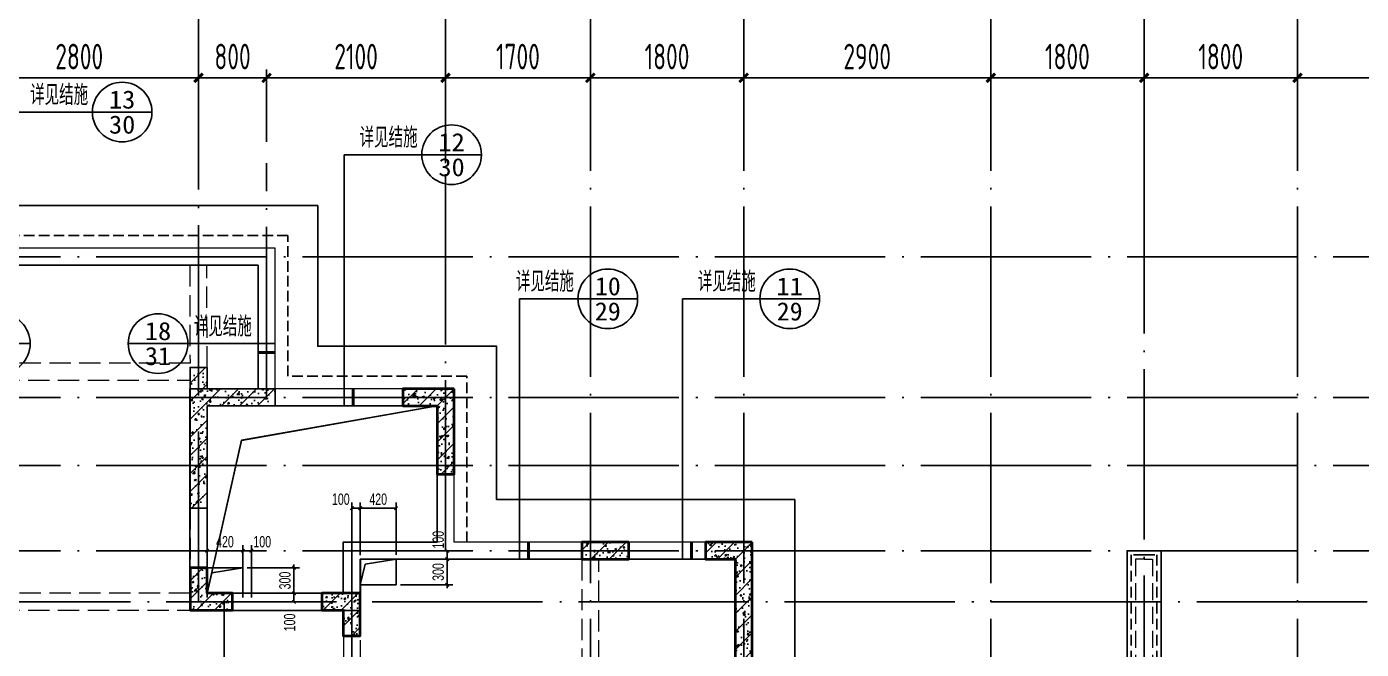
# Model space of a CAD drawing. Extents: x -1712635 to -854203, y -534641 to -21985.
# Drawn here: x -1237430 to -1221763, y -493595 to -486288 of the extents above; entities that cross this region are included whole.
import ezdxf
from ezdxf.enums import TextEntityAlignment as Align

# ---------------------------------------------------------------- set-up
doc = ezdxf.new("R2010")
doc.units = 0
doc.header["$LTSCALE"] = 1000
for name, pattern in [('#P_--_20B1_001_t3$0$DASH', [0.35, 0.25, -0.1]), ('__DASH', [0.35, 0.25, -0.1]), ('DASH', [0.35, 0.25, -0.1]), ('DOTE', [2.42, 2, -0.2, 0.02, -0.2]), ('HIDDEN', [0.375, 0.25, -0.125])]:
    doc.linetypes.add(name, pattern=pattern)
doc.layers.get('0').update_dxf_attribs({"linetype": 'CONTINUOUS'})
doc.layers.get('Defpoints').update_dxf_attribs({"linetype": 'CONTINUOUS'})
for name, color, linetype in [('A-AXIS', 1, 'CONTINUOUS'), ('A-DOTE', 10, 'DOTE'), ('DIM_IDEN', 67, 'CONTINUOUS'), ('PUB_TEXT', 2, 'CONTINUOUS'), ('ROOF', 183, 'CONTINUOUS'), ('S-D洞口', 4, 'CONTINUOUS'), ('S-D洞口标注', 3, 'CONTINUOUS'), ('S-L主梁线', 4, 'DASH'), ('S-Q墙填充', 252, 'CONTINUOUS'), ('S-Q墙实线', 6, 'CONTINUOUS'), ('S-Y一般标注', 3, 'CONTINUOUS'), ('S-Z柱填充', 252, 'CONTINUOUS'), ('S-Z柱实线', 6, 'CONTINUOUS'), ('看线', 251, 'CONTINUOUS')]:
    doc.layers.add(name, color=color, linetype=linetype)
doc.layers.add('平面-看线', color=45, linetype='CONTINUOUS', lineweight=15)
doc.styles.add('_TCH_AXIS', font='COMPLEX', dxfattribs={"bigfont": 'GBCBIG'})
doc.styles.add('_TCH_LABEL', font='simhei.ttf')
doc.styles.add('TSSD_DIMENSION', font='Tssdeng.shx', dxfattribs={"width": 0.7, "bigfont": 'tssdchn.shx'})
doc.styles.add('结构文字', font='zstxt.shx', dxfattribs={"width": 0.7, "bigfont": 'zshz.shx'})
doc.dimstyles.new('STRUCK30', dxfattribs={"dimscale": 0.33333, "dimtxt": 400, "dimasz": 121, "dimexe": 200, "dimexo": 150, "dimgap": 115, "dimtad": 1, "dimdec": 0, "dimdsep": 46, "dimtxsty": '结构文字', "dimblk": 'ARCHTICK', "dimcen": 400, "dimclrd": 3, "dimclre": 3, "dimclrt": 7, "dimadec": 0, "dimazin": 0, "dimtfac": 1, "dimtdec": 0, "dimtix": 1, "dimtmove": 2, "dimatfit": 3, "dimldrblk": '_DIMX', "dimfxl": 0, "dimtolj": 1, "dimtzin": 0, "dimarcsym": 0})
doc.dimstyles.new('TSSD_100_100', dxfattribs={"dimtxt": 300, "dimasz": 100, "dimexe": 100, "dimexo": 250, "dimgap": 100, "dimtad": 1, "dimdec": 0, "dimzin": 0, "dimdsep": 46, "dimtxsty": 'TSSD_DIMENSION', "dimblk": 'ARCHTICK', "dimcen": 0, "dimdle": 100, "dimclrt": 7, "dimadec": 0, "dimazin": 0, "dimtfac": 1, "dimtdec": 0, "dimtix": 1, "dimtmove": 2, "dimatfit": 3, "dimldrblk": 'ARCHTICK', "dimfxl": 0, "dimtolj": 1, "dimtzin": 0, "dimarcsym": 0})
pattern_1 = [(50, (79242.38, 113232.59), (215.17805, -18.82564), [22.5, -247.5]), (355, (79242.38, 113232.6), (-41.6254, 225.6576), [18, -198]), (100.4514, (79260.31, 113231.02), (173.5528, 206.8319), [19.1221, -210.3426]), (46.1842, (79242.38, 113292.6), (320.1723, -49.6557), [33.75, -371.25]), (96.6356, (79269.06, 113288.45), (280.3988, 292.2354), [28.683, -315.514]), (351.1842, (79242.38, 113292.6), (280.3986, 292.2356), [27, -297]), (21, (79272.38, 113277.59), (179.0721, -120.78567), [22.5, -247.5]), (326, (79272.38, 113277.6), (72.9946, 217.545), [18, -198]), (71.4514, (79287.3, 113267.52), (252.0668, 96.75915), [19.1221, -210.3426]), (37.5, (79242.38, 113232.59), (3.64796, 99.86816), [0, -195.6, 0, -201, 0, -198.75]), (7.5, (79242.38, 113232.59), (78.92086, 118.32351), [0, -114.6, 0, -191.1, 0, -75.75]), (327.5, (79175.48, 113232.59), (160.14673, -6.76646), [0, -75, 0, -234, 0, -310.5]), (317.5, (79145.48, 113232.59), (174.95585, 30.0315), [0, -97.5, 0, -155.4, 0, -220.5]), (45, (79242.38, 113232.59), (-106.066, 106.066), [])]

# ---------------------------------------------------------------- blocks, each defined once
blk = doc.blocks.new('_ArchTick')
at = {"color": 0, "const_width": 0.35}
blk.add_lwpolyline([(-0.5, -0.5), (0.5, 0.5)], dxfattribs=at)
blk = doc.blocks.new('*D122')
at = {"layer": 'Defpoints', "color": 0}
for p in [(18500, 19250), (15700, 18250), (18500, 18250)]:
    blk.add_point(p, dxfattribs=at)
at = {"layer": 'S-Y一般标注', "color": 0, "lineweight": -2}
for p, q in [((15700, 18500), (15700, 19350)), ((18500, 18500), (18500, 19350)), ((15600, 19250), (18600, 19250))]:
    blk.add_line(p, q, dxfattribs=at)
at = {"layer": 'S-Y一般标注', "color": 0, "lineweight": -2, "xscale": 100, "yscale": 100, "zscale": 100, "rotation": 180}
blk.add_blockref('_ArchTick', (15700, 19250), dxfattribs=at)
at = {"layer": 'S-Y一般标注', "color": 0, "lineweight": -2, "xscale": 100, "yscale": 100, "zscale": 100}
blk.add_blockref('_ArchTick', (18500, 19250), dxfattribs=at)
at = {"layer": 'S-Y一般标注', "color": 7, "insert": (17100, 19500), "char_height": 300, "attachment_point": 5, "style": 'TSSD_DIMENSION'}
blk.add_mtext('\\A1;2800', dxfattribs=at)
blk = doc.blocks.new('*D123')
at = {"layer": 'Defpoints', "color": 0}
for p in [(19300, 19250), (18500, 18250), (19300, 18250)]:
    blk.add_point(p, dxfattribs=at)
at = {"layer": 'S-Y一般标注', "color": 0, "lineweight": -2}
for p, q in [((18500, 18500), (18500, 19350)), ((19300, 18500), (19300, 19350)), ((18400, 19250), (19400, 19250))]:
    blk.add_line(p, q, dxfattribs=at)
at = {"layer": 'S-Y一般标注', "color": 0, "lineweight": -2, "xscale": 100, "yscale": 100, "zscale": 100, "rotation": 180}
blk.add_blockref('_ArchTick', (18500, 19250), dxfattribs=at)
at = {"layer": 'S-Y一般标注', "color": 0, "lineweight": -2, "xscale": 100, "yscale": 100, "zscale": 100}
blk.add_blockref('_ArchTick', (19300, 19250), dxfattribs=at)
at = {"layer": 'S-Y一般标注', "color": 7, "insert": (18900, 19500), "char_height": 300, "attachment_point": 5, "style": 'TSSD_DIMENSION'}
blk.add_mtext('\\A1;800', dxfattribs=at)
blk = doc.blocks.new('*D124')
at = {"layer": 'Defpoints', "color": 0}
for p in [(23100, 19250), (21400, 18250), (23100, 18250)]:
    blk.add_point(p, dxfattribs=at)
at = {"layer": 'S-Y一般标注', "color": 0, "lineweight": -2}
for p, q in [((21400, 18500), (21400, 19350)), ((23100, 18500), (23100, 19350)), ((21300, 19250), (23200, 19250))]:
    blk.add_line(p, q, dxfattribs=at)
at = {"layer": 'S-Y一般标注', "color": 0, "lineweight": -2, "xscale": 100, "yscale": 100, "zscale": 100, "rotation": 180}
blk.add_blockref('_ArchTick', (21400, 19250), dxfattribs=at)
at = {"layer": 'S-Y一般标注', "color": 0, "lineweight": -2, "xscale": 100, "yscale": 100, "zscale": 100}
blk.add_blockref('_ArchTick', (23100, 19250), dxfattribs=at)
at = {"layer": 'S-Y一般标注', "color": 7, "insert": (22250, 19500), "char_height": 300, "attachment_point": 5, "style": 'TSSD_DIMENSION'}
blk.add_mtext('\\A1;1700', dxfattribs=at)
blk = doc.blocks.new('*D125')
at = {"layer": 'Defpoints', "color": 0}
for p in [(24900, 19250), (23100, 18250), (24900, 18250)]:
    blk.add_point(p, dxfattribs=at)
at = {"layer": 'S-Y一般标注', "color": 0, "lineweight": -2}
for p, q in [((23100, 18500), (23100, 19350)), ((24900, 18500), (24900, 19350)), ((23000, 19250), (25000, 19250))]:
    blk.add_line(p, q, dxfattribs=at)
at = {"layer": 'S-Y一般标注', "color": 0, "lineweight": -2, "xscale": 100, "yscale": 100, "zscale": 100, "rotation": 180}
blk.add_blockref('_ArchTick', (23100, 19250), dxfattribs=at)
at = {"layer": 'S-Y一般标注', "color": 0, "lineweight": -2, "xscale": 100, "yscale": 100, "zscale": 100}
blk.add_blockref('_ArchTick', (24900, 19250), dxfattribs=at)
at = {"layer": 'S-Y一般标注', "color": 7, "insert": (24000, 19500), "char_height": 300, "attachment_point": 5, "style": 'TSSD_DIMENSION'}
blk.add_mtext('\\A1;1800', dxfattribs=at)
blk = doc.blocks.new('*D126')
at = {"layer": 'Defpoints', "color": 0}
for p in [(27800, 19250), (24900, 18250), (27800, 18250)]:
    blk.add_point(p, dxfattribs=at)
at = {"layer": 'S-Y一般标注', "color": 0, "lineweight": -2}
for p, q in [((24900, 18500), (24900, 19350)), ((27800, 18500), (27800, 19350)), ((24800, 19250), (27900, 19250))]:
    blk.add_line(p, q, dxfattribs=at)
at = {"layer": 'S-Y一般标注', "color": 0, "lineweight": -2, "xscale": 100, "yscale": 100, "zscale": 100, "rotation": 180}
blk.add_blockref('_ArchTick', (24900, 19250), dxfattribs=at)
at = {"layer": 'S-Y一般标注', "color": 0, "lineweight": -2, "xscale": 100, "yscale": 100, "zscale": 100}
blk.add_blockref('_ArchTick', (27800, 19250), dxfattribs=at)
at = {"layer": 'S-Y一般标注', "color": 7, "insert": (26350, 19500), "char_height": 300, "attachment_point": 5, "style": 'TSSD_DIMENSION'}
blk.add_mtext('\\A1;2900', dxfattribs=at)
blk = doc.blocks.new('*D127')
at = {"layer": 'Defpoints', "color": 0}
for p in [(29600, 19250), (27800, 18250), (29600, 18250)]:
    blk.add_point(p, dxfattribs=at)
at = {"layer": 'S-Y一般标注', "color": 0, "lineweight": -2}
for p, q in [((27800, 18500), (27800, 19350)), ((29600, 18500), (29600, 19350)), ((27700, 19250), (29700, 19250))]:
    blk.add_line(p, q, dxfattribs=at)
at = {"layer": 'S-Y一般标注', "color": 0, "lineweight": -2, "xscale": 100, "yscale": 100, "zscale": 100, "rotation": 180}
blk.add_blockref('_ArchTick', (27800, 19250), dxfattribs=at)
at = {"layer": 'S-Y一般标注', "color": 0, "lineweight": -2, "xscale": 100, "yscale": 100, "zscale": 100}
blk.add_blockref('_ArchTick', (29600, 19250), dxfattribs=at)
at = {"layer": 'S-Y一般标注', "color": 7, "insert": (28700, 19500), "char_height": 300, "attachment_point": 5, "style": 'TSSD_DIMENSION'}
blk.add_mtext('\\A1;1800', dxfattribs=at)
blk = doc.blocks.new('*D128')
at = {"layer": 'Defpoints', "color": 0}
for p in [(31400, 19250), (29600, 18250), (31400, 18250)]:
    blk.add_point(p, dxfattribs=at)
at = {"layer": 'S-Y一般标注', "color": 0, "lineweight": -2}
for p, q in [((29600, 18500), (29600, 19350)), ((31400, 18500), (31400, 19350)), ((29500, 19250), (31500, 19250))]:
    blk.add_line(p, q, dxfattribs=at)
at = {"layer": 'S-Y一般标注', "color": 0, "lineweight": -2, "xscale": 100, "yscale": 100, "zscale": 100, "rotation": 180}
blk.add_blockref('_ArchTick', (29600, 19250), dxfattribs=at)
at = {"layer": 'S-Y一般标注', "color": 0, "lineweight": -2, "xscale": 100, "yscale": 100, "zscale": 100}
blk.add_blockref('_ArchTick', (31400, 19250), dxfattribs=at)
at = {"layer": 'S-Y一般标注', "color": 7, "insert": (30500, 19500), "char_height": 300, "attachment_point": 5, "style": 'TSSD_DIMENSION'}
blk.add_mtext('\\A1;1800', dxfattribs=at)
blk = doc.blocks.new('*D129')
at = {"layer": 'Defpoints', "color": 0}
for p in [(34300, 19250), (31400, 18250), (34300, 18250)]:
    blk.add_point(p, dxfattribs=at)
at = {"layer": 'S-Y一般标注', "color": 0, "lineweight": -2}
for p, q in [((31400, 18500), (31400, 19350)), ((34300, 18500), (34300, 19350)), ((31300, 19250), (34400, 19250))]:
    blk.add_line(p, q, dxfattribs=at)
at = {"layer": 'S-Y一般标注', "color": 0, "lineweight": -2, "xscale": 100, "yscale": 100, "zscale": 100, "rotation": 180}
blk.add_blockref('_ArchTick', (31400, 19250), dxfattribs=at)
at = {"layer": 'S-Y一般标注', "color": 0, "lineweight": -2, "xscale": 100, "yscale": 100, "zscale": 100}
blk.add_blockref('_ArchTick', (34300, 19250), dxfattribs=at)
at = {"layer": 'S-Y一般标注', "color": 7, "insert": (32850, 19500), "char_height": 300, "attachment_point": 5, "style": 'TSSD_DIMENSION'}
blk.add_mtext('\\A1;2900', dxfattribs=at)
blk = doc.blocks.new('*D151')
at = {"layer": 'Defpoints', "color": 0}
for p in [(21400, 19250), (19300, 18250), (21400, 18250)]:
    blk.add_point(p, dxfattribs=at)
at = {"layer": 'S-Y一般标注', "color": 0, "lineweight": -2}
for p, q in [((19300, 18500), (19300, 19350)), ((21400, 18500), (21400, 19350)), ((19200, 19250), (21500, 19250))]:
    blk.add_line(p, q, dxfattribs=at)
at = {"layer": 'S-Y一般标注', "color": 0, "lineweight": -2, "xscale": 100, "yscale": 100, "zscale": 100, "rotation": 180}
blk.add_blockref('_ArchTick', (19300, 19250), dxfattribs=at)
at = {"layer": 'S-Y一般标注', "color": 0, "lineweight": -2, "xscale": 100, "yscale": 100, "zscale": 100}
blk.add_blockref('_ArchTick', (21400, 19250), dxfattribs=at)
at = {"layer": 'S-Y一般标注', "color": 7, "insert": (20350, 19500), "char_height": 300, "attachment_point": 5, "style": 'TSSD_DIMENSION'}
blk.add_mtext('\\A1;2100', dxfattribs=at)
blk = doc.blocks.new('20210731.05472099')
at = {"layer": 'ROOF', "ltscale": 0.8}
for points in [[(21200, 3000), (21200, 8000), (19350, 8000), (19350, 10800), (15850, 10800), (15850, 12600), (13750, 12600), (13750, 14250), (8150, 14250), (8150, 12600), (6050, 12600), (6050, 10800), (2550, 10800), (2550, 8500), (1850, 8500)], [(8850, 12100), (8850, 13550), (13050, 13550), (13050, 12100), (12250, 12100), (12250, 9500), (14250, 9500), (14250, 10100), (18650, 10100), (18650, 7300), (20500, 7300), (20500, 3000), (14050, 3000), (14050, 1200), (7850, 1200), (7850, 3000), (2050, 3000), (2050, 7300), (3250, 7300), (3250, 10100), (4850, 10100), (4850, 7300), (9600, 7300)]]:
    blk.add_lwpolyline(points, dxfattribs=at)
blk.add_lwpolyline([(15150, 10300), (15150, 11900), (12450, 11900), (12450, 9701), (14050, 9701), (14050, 10300)], close=True, dxfattribs=at)
at = {"layer": '平面-看线', "linetype": 'DASH', "ltscale": 0.8}
for points in [[(20900, 3000), (20700, 3000), (20700, 7500), (18850, 7500), (18850, 10300), (15350, 10300), (15350, 12100), (13250, 12100), (13250, 13750), (8650, 13750), (8650, 12100), (6550, 12100), (6550, 10300), (3050, 10300), (3050, 8400)], [(23450, 10100), (23350, 10100), (23350, 3000)], [(23450, 10100), (23550, 10100), (23550, 3000)]]:
    blk.add_lwpolyline(points, dxfattribs=at)
at = {"layer": '看线', "color": 202, "linetype": '#P_--_20B1_001_t3$0$DASH', "ltscale": 0.5}
blk.add_lwpolyline([(15500, 10300), (15500, 12250), (13400, 12250), (13400, 13900), (8500, 13900), (8500, 12250), (6400, 12250), (6400, 10300)], dxfattribs=at)
at = {"layer": '看线', "color": 201}
for points in [[(23450, 10200), (23250, 10200), (23250, 3000)], [(23450, 10200), (23650, 10200), (23650, 3000)]]:
    blk.add_lwpolyline(points, dxfattribs=at)
at = {"layer": '看线', "color": 201, "linetype": 'HIDDEN', "ltscale": 0.5}
for points in [[(23450, 10150), (23300, 10150), (23300, 3000)], [(23450, 10150), (23600, 10150), (23600, 3000)]]:
    blk.add_lwpolyline(points, dxfattribs=at)
blk = doc.blocks.new('20210807.15294921')
at = {"layer": 'S-Q墙填充'}
h = blk.add_hatch(dxfattribs=at)
h.set_pattern_fill('ARMORED', color=252, scale=30, style=0)
h.set_pattern_definition([(50, (73980.54, 281268.66), (215.17805, -18.82564), [22.5, -247.5]), (355, (73980.54, 281268.66), (-41.6254, 225.65764), [18, -198]), (100.4514, (73998.48, 281267.1), (173.55281, 206.83186), [19.12206, -210.34263]), (46.1842, (73980.54, 281328.66), (320.1723, -49.6557), [33.75, -371.25]), (96.6356, (74007.23, 281324.53), (280.3988, 292.23536), [28.6831, -315.5139]), (351.1842, (73980.54, 281328.66), (280.3986, 292.2356), [27, -297]), (21, (74010.54, 281313.66), (179.07212, -120.78567), [22.5, -247.5]), (326, (74010.54, 281313.66), (72.9946, 217.54501), [18, -198]), (71.4514, (74025.47, 281303.6), (252.06679, 96.75915), [19.12206, -210.34263]), (37.5, (73980.544, 281268.66), (3.647957, 99.868156), [0, -195.6, 0, -201, 0, -198.75]), (7.5, (73980.54, 281268.66), (78.92086, 118.323514), [0, -114.6, 0, -191.1, 0, -75.75]), (327.5, (73913.644, 281268.66), (160.14673, -6.766462), [0, -75, 0, -234, 0, -310.5]), (317.5, (73883.64, 281268.66), (174.95585, 30.031495), [0, -97.5, 0, -155.4, 0, -220.5]), (45, (73980.54, 281268.66), (-106.06602, 106.06602), [])])
h.paths.add_polyline_path([(72116, 67840), (72116, 66540), (72316, 66540), (72316, 67740), (73115, 67740), (73115, 67940), (72316, 67940), (72316, 68190), (72116, 68190)])
h = blk.add_hatch(dxfattribs=at)
h.set_pattern_fill('ARMORED', color=252, scale=30, style=0)
h.set_pattern_definition(pattern_1)
h.paths.add_polyline_path([(75216, 67940), (74616, 67940), (74616, 67740), (75016, 67740), (75016, 66940), (75216, 66940)])
h = blk.add_hatch(dxfattribs=at)
h.set_pattern_fill('ARMORED', color=252, scale=30, style=0)
h.set_pattern_definition(pattern_1)
h.paths.add_polyline_path([(78716, 66140), (78166, 66140), (78166, 65940), (78516, 65940), (78516, 63140), (78716, 63140)])
at = {"layer": 'S-Z柱填充'}
h = blk.add_hatch(dxfattribs=at)
h.set_pattern_fill('ARMORED', color=252, scale=30, style=0)
h.set_pattern_definition(pattern_1)
h.paths.add_polyline_path([(77266, 66140), (76716, 66140), (76716, 65940), (77266, 65940)])
h = blk.add_hatch(dxfattribs=at)
h.set_pattern_fill('ARMORED', color=252, scale=30, style=0)
h.set_pattern_definition(pattern_1)
h.paths.add_polyline_path([(72316, 65840), (72116, 65840), (72116, 65340), (72616, 65340), (72616, 65540), (72316, 65540)])
h = blk.add_hatch(dxfattribs=at)
h.set_pattern_fill('ARMORED', color=252, scale=30, style=0)
h.set_pattern_definition(pattern_1)
h.paths.add_polyline_path([(74115, 65540), (73665, 65540), (73665, 65340), (73915, 65340), (73915, 65040), (74115, 65040)])
at = {"layer": 'S-D洞口', "color": 5}
blk.add_lwpolyline([(75016, 67740), (72316, 67740), (72316, 65540), (72720, 67335), (75016, 67740), (75016, 66140), (73915, 66140), (73915, 65540), (72316, 65540)], dxfattribs=at)
at = {"layer": 'S-L主梁线', "linetype": 'ByBlock', "lineweight": 18}
for p, q in [((72215, 69590), (69416, 69590)), ((73116, 69590), (72215, 69590)), ((73115, 67940), (73116, 69590)), ((74616, 67940), (73115, 67940)), ((75016, 66940), (75016, 66140)), ((75216, 66140), (75216, 66940)), ((72316, 65840), (72316, 66540)), ((73915, 66140), (73915, 65540)), ((75016, 66140), (73915, 66140)), ((76716, 66140), (75216, 66140)), ((78166, 66140), (77266, 66140)), ((73665, 65540), (72616, 65540))]:
    blk.add_line(p, q, dxfattribs=at)
at = {"layer": 'S-L主梁线', "linetype": '__DASH', "lineweight": 18}
for p, q in [((69516, 69390), (72115, 69390)), ((72115, 69390), (72116, 68240)), ((72315, 69390), (72916, 69390)), ((72316, 68190), (72315, 69390)), ((72916, 69390), (72915, 67940)), ((72116, 68240), (69516, 68240)), ((72316, 68140), (72316, 68190)), ((69516, 68040), (72116, 68040)), ((73115, 67740), (74616, 67740)), ((72116, 66540), (72116, 65840)), ((74115, 65540), (74115, 65940)), ((74115, 65940), (75116, 65940)), ((75116, 65940), (76716, 65940)), ((76716, 65940), (76716, 63340)), ((76916, 63340), (76916, 65940)), ((77266, 65940), (78166, 65940)), ((72116, 65540), (69516, 65540)), ((69516, 65340), (72116, 65340)), ((72616, 65340), (73665, 65340)), ((73916, 65041), (73916, 63240)), ((74116, 63340), (74116, 65041))]:
    blk.add_line(p, q, dxfattribs=at)
at = {"layer": 'S-Q墙实线'}
blk.add_lwpolyline([(72116, 67840), (72116, 66540), (72316, 66540), (72316, 67740), (73115, 67740), (73115, 67940), (72316, 67940), (72316, 68190), (72116, 68190)], close=True, dxfattribs=at)
at = {"layer": 'S-Q墙实线', "lineweight": 35}
for points in [[(75216, 67940), (74616, 67940), (74616, 67740), (75016, 67740), (75016, 66940), (75216, 66940)], [(78716, 66140), (78166, 66140), (78166, 65940), (78516, 65940), (78516, 63140), (78716, 63140)]]:
    blk.add_lwpolyline(points, close=True, dxfattribs=at)
at = {"layer": 'S-Z柱实线', "lineweight": 35}
for points in [[(77266, 66140), (76716, 66140), (76716, 65940), (77266, 65940)], [(72316, 65840), (72116, 65840), (72116, 65340), (72616, 65340), (72616, 65540), (72316, 65540)], [(74115, 65540), (73665, 65540), (73665, 65340), (73915, 65340), (73915, 65040), (74115, 65040)]]:
    blk.add_lwpolyline(points, close=True, dxfattribs=at)
blk = doc.blocks.new('*D1508')
at = {"layer": 'Defpoints', "color": 0}
for p in [(-1234893, -492638), (-1234293, -492638), (-1234893, -492938)]:
    blk.add_point(p, dxfattribs=at)
at = {"layer": 'S-D洞口标注', "color": 3, "lineweight": -2}
for p, q in [((-1234843, -492638), (-1234227, -492638)), ((-1234293, -492638), (-1234293, -492598)), ((-1234293, -492938), (-1234293, -492638)), ((-1234843, -492938), (-1234227, -492938)), ((-1234293, -492938), (-1234293, -492978))]:
    blk.add_line(p, q, dxfattribs=at)
at = {"layer": 'S-D洞口标注', "color": 3, "lineweight": -2, "xscale": 40.33293, "yscale": 40.33293, "zscale": 40.33293}
for p, rotation in [((-1234293, -492638), 270), ((-1234293, -492938), 90)]:
    blk.add_blockref('_ArchTick', p, dxfattribs=dict(at, rotation=rotation))
at = {"layer": 'S-D洞口标注', "color": 7, "insert": (-1234398, -492788), "char_height": 133.3, "attachment_point": 5, "rotation": 90, "style": '结构文字'}
blk.add_mtext('\\A1;300', dxfattribs=at)
blk = doc.blocks.new('_DIMX')
blk.add_line((-150, 0), (150, 0))
at = {"const_width": 50}
blk.add_lwpolyline([(-70, -70), (70, 70)], dxfattribs=at)
blk = doc.blocks.new('*D1509')
at = {"layer": 'Defpoints', "color": 0}
for p in [(-1234893, -492438), (-1235313, -493038), (-1234893, -493038)]:
    blk.add_point(p, dxfattribs=at)
at = {"layer": 'S-D洞口标注', "color": 3, "lineweight": -2}
for p, q in [((-1235313, -492988), (-1235313, -492372)), ((-1234893, -492988), (-1234893, -492372)), ((-1235313, -492438), (-1234893, -492438))]:
    blk.add_line(p, q, dxfattribs=at)
at = {"layer": 'S-D洞口标注', "color": 3, "lineweight": -2, "xscale": 40.33293, "yscale": 40.33293, "zscale": 40.33293, "rotation": 180}
blk.add_blockref('_ArchTick', (-1235313, -492438), dxfattribs=at)
at = {"layer": 'S-D洞口标注', "color": 3, "lineweight": -2, "xscale": 40.33293, "yscale": 40.33293, "zscale": 40.33293}
blk.add_blockref('_ArchTick', (-1234893, -492438), dxfattribs=at)
at = {"layer": 'S-D洞口标注', "color": 7, "insert": (-1235103, -492333), "char_height": 133.3, "attachment_point": 5, "style": '结构文字'}
blk.add_mtext('\\A1;420', dxfattribs=at)
blk = doc.blocks.new('*D1510')
at = {"layer": 'Defpoints', "color": 0}
for p in [(-1234793, -492438), (-1234893, -493038), (-1234793, -493038)]:
    blk.add_point(p, dxfattribs=at)
at = {"layer": 'S-D洞口标注', "color": 3, "lineweight": -2}
for p, q in [((-1234893, -492988), (-1234893, -492372)), ((-1234793, -492988), (-1234793, -492372)), ((-1234893, -492438), (-1234793, -492438))]:
    blk.add_line(p, q, dxfattribs=at)
at = {"layer": 'S-D洞口标注', "color": 3, "lineweight": -2, "xscale": 40.33293, "yscale": 40.33293, "zscale": 40.33293, "rotation": 180}
blk.add_blockref('_ArchTick', (-1234893, -492438), dxfattribs=at)
at = {"layer": 'S-D洞口标注', "color": 3, "lineweight": -2, "xscale": 40.33293, "yscale": 40.33293, "zscale": 40.33293}
blk.add_blockref('_ArchTick', (-1234793, -492438), dxfattribs=at)
at = {"layer": 'S-D洞口标注', "color": 7, "insert": (-1234665, -492333), "char_height": 133.3, "attachment_point": 5, "style": '结构文字'}
blk.add_mtext('\\A1;100', dxfattribs=at)
blk = doc.blocks.new('*D1511')
at = {"layer": 'Defpoints', "color": 0}
for p in [(-1234893, -492938), (-1234293, -492938), (-1234893, -493038)]:
    blk.add_point(p, dxfattribs=at)
at = {"layer": 'S-D洞口标注', "color": 3, "lineweight": -2}
for p, q in [((-1234843, -492938), (-1234227, -492938)), ((-1234293, -493038), (-1234293, -492938)), ((-1234843, -493038), (-1234227, -493038))]:
    blk.add_line(p, q, dxfattribs=at)
at = {"layer": 'S-D洞口标注', "color": 3, "lineweight": -2, "xscale": 40.33293, "yscale": 40.33293, "zscale": 40.33293}
for p, rotation in [((-1234293, -492938), 90), ((-1234293, -493038), 270)]:
    blk.add_blockref('_ArchTick', p, dxfattribs=dict(at, rotation=rotation))
at = {"layer": 'S-D洞口标注', "color": 7, "insert": (-1234343, -493280), "char_height": 133.3, "attachment_point": 5, "rotation": 90, "style": '结构文字'}
blk.add_mtext('\\A1;100', dxfattribs=at)
blk = doc.blocks.new('*D1520')
at = {"layer": 'Defpoints', "color": 0}
for p in [(-1233094, -492538), (-1232494, -492538), (-1233094, -492838)]:
    blk.add_point(p, dxfattribs=at)
at = {"layer": 'S-D洞口标注', "color": 3, "lineweight": -2}
for p, q in [((-1233044, -492538), (-1232427, -492538)), ((-1232494, -492538), (-1232494, -492498)), ((-1232494, -492838), (-1232494, -492538)), ((-1233044, -492838), (-1232427, -492838)), ((-1232494, -492838), (-1232494, -492878))]:
    blk.add_line(p, q, dxfattribs=at)
at = {"layer": 'S-D洞口标注', "color": 3, "lineweight": -2, "xscale": 40.33293, "yscale": 40.33293, "zscale": 40.33293}
for p, rotation in [((-1232494, -492538), 270), ((-1232494, -492838), 90)]:
    blk.add_blockref('_ArchTick', p, dxfattribs=dict(at, rotation=rotation))
at = {"layer": 'S-D洞口标注', "color": 7, "insert": (-1232599, -492688), "char_height": 133.3, "attachment_point": 5, "rotation": 90, "style": '结构文字'}
blk.add_mtext('\\A1;300', dxfattribs=at)
blk = doc.blocks.new('*D1521')
at = {"layer": 'Defpoints', "color": 0}
for p in [(-1233094, -491939), (-1233514, -492539), (-1233094, -492538)]:
    blk.add_point(p, dxfattribs=at)
at = {"layer": 'S-D洞口标注', "color": 3, "lineweight": -2}
for p, q in [((-1233514, -492489), (-1233514, -491872)), ((-1233094, -492488), (-1233094, -491872)), ((-1233514, -491939), (-1233094, -491939))]:
    blk.add_line(p, q, dxfattribs=at)
at = {"layer": 'S-D洞口标注', "color": 3, "lineweight": -2, "xscale": 40.33293, "yscale": 40.33293, "zscale": 40.33293, "rotation": 180}
blk.add_blockref('_ArchTick', (-1233514, -491939), dxfattribs=at)
at = {"layer": 'S-D洞口标注', "color": 3, "lineweight": -2, "xscale": 40.33293, "yscale": 40.33293, "zscale": 40.33293}
blk.add_blockref('_ArchTick', (-1233094, -491939), dxfattribs=at)
at = {"layer": 'S-D洞口标注', "color": 7, "insert": (-1233304, -491834), "char_height": 133.3, "attachment_point": 5, "style": '结构文字'}
blk.add_mtext('\\A1;420', dxfattribs=at)
blk = doc.blocks.new('*D1522')
at = {"layer": 'Defpoints', "color": 0}
for p in [(-1233094, -492438), (-1233094, -492538), (-1232494, -492438)]:
    blk.add_point(p, dxfattribs=at)
at = {"layer": 'S-D洞口标注', "color": 3, "lineweight": -2}
for p, q in [((-1233044, -492438), (-1232427, -492438)), ((-1233044, -492538), (-1232427, -492538)), ((-1232494, -492538), (-1232494, -492438))]:
    blk.add_line(p, q, dxfattribs=at)
at = {"layer": 'S-D洞口标注', "color": 3, "lineweight": -2, "xscale": 40.33293, "yscale": 40.33293, "zscale": 40.33293}
for p, rotation in [((-1232494, -492438), 90), ((-1232494, -492538), 270)]:
    blk.add_blockref('_ArchTick', p, dxfattribs=dict(at, rotation=rotation))
at = {"layer": 'S-D洞口标注', "color": 7, "insert": (-1232599, -492309), "char_height": 133.3, "attachment_point": 5, "rotation": 90, "style": '结构文字'}
blk.add_mtext('\\A1;100', dxfattribs=at)
blk = doc.blocks.new('*D1523')
at = {"layer": 'Defpoints', "color": 0}
for p in [(-1233514, -491939), (-1233614, -492539), (-1233514, -492539)]:
    blk.add_point(p, dxfattribs=at)
at = {"layer": 'S-D洞口标注', "color": 3, "lineweight": -2}
for p, q in [((-1233614, -492489), (-1233614, -491872)), ((-1233514, -492489), (-1233514, -491872)), ((-1233614, -491939), (-1233514, -491939))]:
    blk.add_line(p, q, dxfattribs=at)
at = {"layer": 'S-D洞口标注', "color": 3, "lineweight": -2, "xscale": 40.33293, "yscale": 40.33293, "zscale": 40.33293, "rotation": 180}
blk.add_blockref('_ArchTick', (-1233614, -491939), dxfattribs=at)
at = {"layer": 'S-D洞口标注', "color": 3, "lineweight": -2, "xscale": 40.33293, "yscale": 40.33293, "zscale": 40.33293}
blk.add_blockref('_ArchTick', (-1233514, -491939), dxfattribs=at)
at = {"layer": 'S-D洞口标注', "color": 7, "insert": (-1233743, -491834), "char_height": 133.3, "attachment_point": 5, "style": '结构文字'}
blk.add_mtext('\\A1;100', dxfattribs=at)
blk = doc.blocks.new('20210811.10013268')
at = {"layer": 'DIM_IDEN'}
for p, q in [((11798, 16753), (12707, 16753)), ((13407, 16753), (12707, 16753)), ((15665, 16253), (16574, 16253)), ((15665, 13305), (15665, 16253)), ((17274, 16253), (16574, 16253)), ((17723, 14561), (18408, 14561)), ((17723, 11505), (17723, 14561)), ((19108, 14561), (18408, 14561)), ((19634, 14561), (20543, 14561)), ((19634, 11505), (19634, 14561)), ((21243, 14561), (20543, 14561)), ((11978, 14036), (11278, 14036)), ((13828, 14036), (13128, 14036)), ((14599, 14036), (13828, 14036)), ((14853, 14036), (14599, 14036))]:
    blk.add_line(p, q, dxfattribs=at)
at = {"layer": 'DIM_IDEN', "const_width": 35}
for points in [[(14853, 13931), (14653, 13931)], [(15770, 13305), (15770, 13505)], [(17828, 11505), (17828, 11705)], [(19739, 11505), (19739, 11705)]]:
    blk.add_lwpolyline(points, dxfattribs=at)
at = {"layer": 'DIM_IDEN'}
for centre in [(13057, 16753), (16924, 16253), (18758, 14561), (20893, 14561), (11628, 14036), (13478, 14036)]:
    blk.add_circle(centre, 350, dxfattribs=at)
at = {"layer": 'PUB_TEXT', "style": '_TCH_AXIS'}
for p in [(11977, 16836), (15844, 16336), (17679, 14645), (19814, 14645), (13898, 14119)]:
    blk.add_text('详见结施', height=236.3, dxfattribs=at).set_placement(p)
at = {"layer": 'PUB_TEXT', "style": '_TCH_LABEL'}
for s, height, width, p, p2 in [('13', 212.7, 1.00565, (12903, 16794), (13211, 16794)), ('30', 212.7, 1.00565, (12903, 16500), (13211, 16500)), ('12', 211.6, 1.022989, (16768, 16294), (17079, 16294)), ('30', 212.7, 1.00565, (16770, 16000), (17078, 16000)), ('10', 213.8, 0.988889, (18606, 14602), (18910, 14602)), ('11', 210.8, 1.034884, (20736, 14602), (21050, 14602)), ('29', 213.8, 0.988889, (18606, 14307), (18910, 14307)), ('29', 213.8, 0.988889, (20741, 14307), (21045, 14307)), ('18', 212, 1.017143, (13323, 14077), (13633, 14077)), ('31', 212.7, 1.00565, (13324, 13783), (13631, 13783))]:
    blk.add_text(s, height=height, dxfattribs=dict(at, width=width)).set_placement(p, p2, align=Align.FIT)
blk = doc.blocks.new('20210726.16395156')
at = {"layer": 'A-AXIS'}
for p, q in [((18500, 18249.9), (18500, 21049.9)), ((21400, 18249.9), (21400, 21049.9)), ((23100, 18249.9), (23100, 21049.9)), ((24900, 18249.9), (24900, 21049.9)), ((27800, 18249.9), (27800, 21049.9)), ((29600, 18249.9), (29600, 21049.9)), ((31400, 18249.9), (31400, 21049.9))]:
    blk.add_line(p, q, dxfattribs=at)
at = {"layer": 'A-DOTE'}
for p, q in [((18500, 13100.3), (18500, 18249.9)), ((19300, 15500), (19300, 18249.9)), ((21400, 13700), (21400, 18249.9)), ((23100, 10900), (23100, 18249.9)), ((24900, 10900), (24900, 18249.9)), ((27800, 10900), (27800, 18249.9)), ((29600, 18249.9), (29600, 3600)), ((31400, 10900), (31400, 18249.9)), ((55600, 17150), (3600, 17150)), ((55600, 15500), (3600, 15500)), ((55600, 14700), (3600, 14700)), ((55600, 13700), (3600, 13700)), ((20299.8, 13700), (20300, 3600)), ((3600, 13100.3), (55600, 13100.3)), ((18800, 11500), (18800, 13100))]:
    blk.add_line(p, q, dxfattribs=at)
at = {"layer": 'S-Y一般标注'}
for base, p1, p2, picture, middle in [((18500, 19249.9), (15700, 18249.9), (18500, 18249.9), '*D122', (17100, 19499.9)), ((19300, 19249.9), (18500, 18249.9), (19300, 18249.9), '*D123', (18900, 19499.9)), ((21400, 19249.9), (19300, 18249.9), (21400, 18249.9), '*D151', (20350, 19499.9)), ((23100, 19249.9), (21400, 18249.9), (23100, 18249.9), '*D124', (22250, 19499.9)), ((24900, 19249.9), (23100, 18249.9), (24900, 18249.9), '*D125', (24000, 19499.9)), ((27800, 19249.9), (24900, 18249.9), (27800, 18249.9), '*D126', (26350, 19499.9)), ((29600, 19249.9), (27800, 18249.9), (29600, 18249.9), '*D127', (28700, 19499.9)), ((31400, 19249.9), (29600, 18249.9), (31400, 18249.9), '*D128', (30500, 19499.9)), ((34300, 19249.9), (31400, 18249.9), (34300, 18249.9), '*D129', (32850, 19499.9))]:
    dim = blk.add_linear_dim(base=base, p1=p1, p2=p2, dimstyle='TSSD_100_100', dxfattribs=at)
    dim.commit()
    dim.dimension.update_dxf_attribs({"geometry": picture, "text_midpoint": middle})

msp = doc.modelspace()

# ---------------------------------------------------------------- linework, layer by layer
at = {"layer": 'S-D洞口', "color": 5}
for points in [[(-1232613.44, -490738.11), (-1235313.44, -490738.11), (-1235313.44, -492937.84), (-1234909.38, -491142.16), (-1232613.44, -490738.11), (-1232613.35, -492338.09), (-1233713.59, -492338.09), (-1233713.59, -492937.71), (-1235313.44, -492937.84)], [(-1233513.64, -492838.11), (-1233093.64, -492838.11), (-1233093.64, -492538.11), (-1233513.64, -492538.11), (-1233513.64, -492838.11), (-1233455.31, -492596.44), (-1233093.64, -492538.11)], [(-1235313.44, -492937.84), (-1234893.44, -492937.84), (-1234893.44, -492637.84), (-1235313.44, -492637.84), (-1235313.44, -492937.84), (-1235255.1, -492696.17), (-1234893.44, -492637.84)]]:
    msp.add_lwpolyline(points, dxfattribs=at)

# ---------------------------------------------------------------- block references
at = {"layer": 'A-DOTE'}
msp.add_blockref('20210726.16395156', (-1253913.44, -506138.16), dxfattribs=at)
at = {"layer": 'PUB_TEXT'}
msp.add_blockref('20210811.10013268', (-1249366.47, -504042.74), dxfattribs=at)
at = {"layer": 'ROOF'}
msp.add_blockref('20210731.05472099', (-1247763.44, -502638.11), dxfattribs=at)
at = {"layer": 'S-Q墙填充'}
msp.add_blockref('20210807.15294921', (-1307629.08, -558477.66), dxfattribs=at)

# ---------------------------------------------------------------- dimensions: what is measured, and where the dimension line sits
at = {"layer": 'S-D洞口标注'}
for base, p1, p2, picture, middle in [((-1233513.58, -491938.64), (-1233613.65, -492538.64), (-1233513.58, -492538.64), '*D1523', (-1233742.54, -491833.64)), ((-1234793.44, -492438.44), (-1234893.43, -493037.84), (-1234793.44, -493037.84), '*D1510', (-1234664.56, -492333.44))]:
    dim = msp.add_linear_dim(base=base, p1=p1, p2=p2, dimstyle='STRUCK30', dxfattribs=at)
    dim.commit()
    dim.dimension.update_dxf_attribs({"geometry": picture, "text_midpoint": middle, "dimtype": 160})
for base, p1, p2, picture, middle in [((-1233093.58, -491938.64), (-1233513.58, -492538.64), (-1233093.58, -492538.04), '*D1521', (-1233303.58, -491833.64)), ((-1234893.43, -492438.44), (-1235313.44, -493038.44), (-1234893.43, -493037.84), '*D1509', (-1235103.44, -492333.44))]:
    dim = msp.add_linear_dim(base=base, p1=p1, p2=p2, dimstyle='STRUCK30', dxfattribs=at)
    dim.commit()
    dim.dimension.update_dxf_attribs({"geometry": picture, "text_midpoint": middle})
for base, p1, p2, picture, middle in [((-1232493.64, -492438.11), (-1233093.64, -492538.11), (-1233093.64, -492438.11), '*D1522', (-1232598.64, -492309.22)), ((-1234293.43, -492937.84), (-1234893.43, -493037.84), (-1234893.43, -492937.84), '*D1511', (-1234343.43, -493279.76))]:
    dim = msp.add_linear_dim(base=base, p1=p1, p2=p2, angle=90, dimstyle='STRUCK30', dxfattribs=at)
    dim.commit()
    dim.dimension.update_dxf_attribs({"geometry": picture, "text_midpoint": middle, "dimtype": 160})
for base, p1, p2, picture, middle in [((-1232493.64, -492538.11), (-1233093.64, -492838.11), (-1233093.64, -492538.11), '*D1520', (-1232598.64, -492688.11)), ((-1234293.43, -492637.84), (-1234893.43, -492937.84), (-1234893.43, -492637.84), '*D1508', (-1234398.43, -492787.84))]:
    dim = msp.add_linear_dim(base=base, p1=p1, p2=p2, angle=90, dimstyle='STRUCK30', dxfattribs=at)
    dim.commit()
    dim.dimension.update_dxf_attribs({"geometry": picture, "text_midpoint": middle})

doc.saveas('drawing.dxf')
